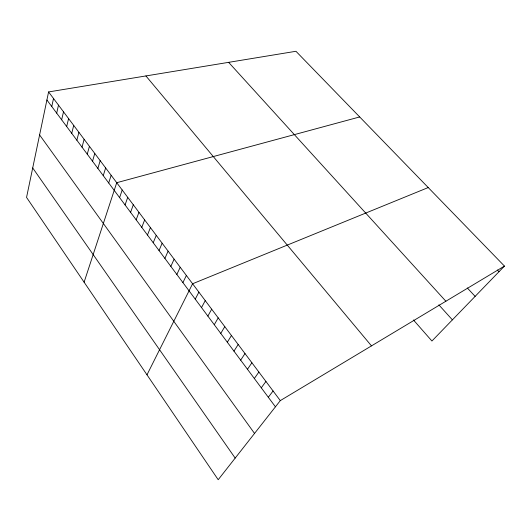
<?xml version="1.0" encoding="UTF-8"?>
<svg xmlns="http://www.w3.org/2000/svg" width="531" height="531" viewBox="0 0 531 531"><rect width="100%" height="100%" fill="white"/><g stroke="black" fill="none" stroke-linecap="round" stroke-linejoin="round"><path stroke-width="0.8" d="M48.587 91.936L26.55 197.413L218.201 479.719L280.308 400.606L504.45 266.077L295.946 51.281L48.587 91.936L280.308 400.606M51.772 106.532L53.512 98.494M56.691 113.13L58.49 105.125M61.656 119.8L63.514 111.815M66.674 126.537L68.592 118.579M71.738 133.341L73.716 125.409M76.862 140.211L78.9 132.312M82.033 147.153L84.137 139.288M87.257 154.169L89.427 146.337M92.533 161.258L94.77 153.452M97.87 168.42L100.173 160.654M103.26 175.661L105.636 167.922M108.709 182.976L111.152 175.276M84.104 282.187L116.727 182.704L359.686 116.946M119.614 197.612L122.196 189.985M125.07 204.939L127.725 197.353M130.58 212.34L133.308 204.793M136.148 219.821L138.956 212.314M141.784 227.374L144.658 219.914M147.472 235.014L150.426 227.593M153.22 242.733L156.253 235.359M159.028 250.539L162.147 243.205M164.902 258.424L168.101 251.136M170.843 266.396L174.122 259.161M176.843 274.454L180.215 267.272M182.91 282.598L186.368 275.47M146.994 374.826L192.594 283.76L428.225 187.549M195.249 299.165L198.886 292.143M201.521 307.588L205.251 300.619M207.867 316.104L211.69 309.195M214.278 324.713L218.195 317.87M220.763 333.422L224.786 326.638M227.328 342.229L231.443 335.512M233.965 351.144L238.18 344.486M240.676 360.157L244.997 353.566M247.466 369.271L251.893 362.759M254.336 378.497L258.876 372.052M261.285 387.829L265.931 381.457M268.314 397.268L273.08 390.975M504.45 266.077L431.922 341.015L413.457 319.967M497.321 270.007L498.981 271.726M467.293 287.961L475.132 296.371M228.629 62.346L445.881 301.236M438.852 304.86L452.392 319.861M145.919 75.94L371.488 345.887M46.907 99.994L275.436 406.819M39.606 134.94L254.535 433.435M32.71 167.942L235.18 458.087"/></g></svg>
